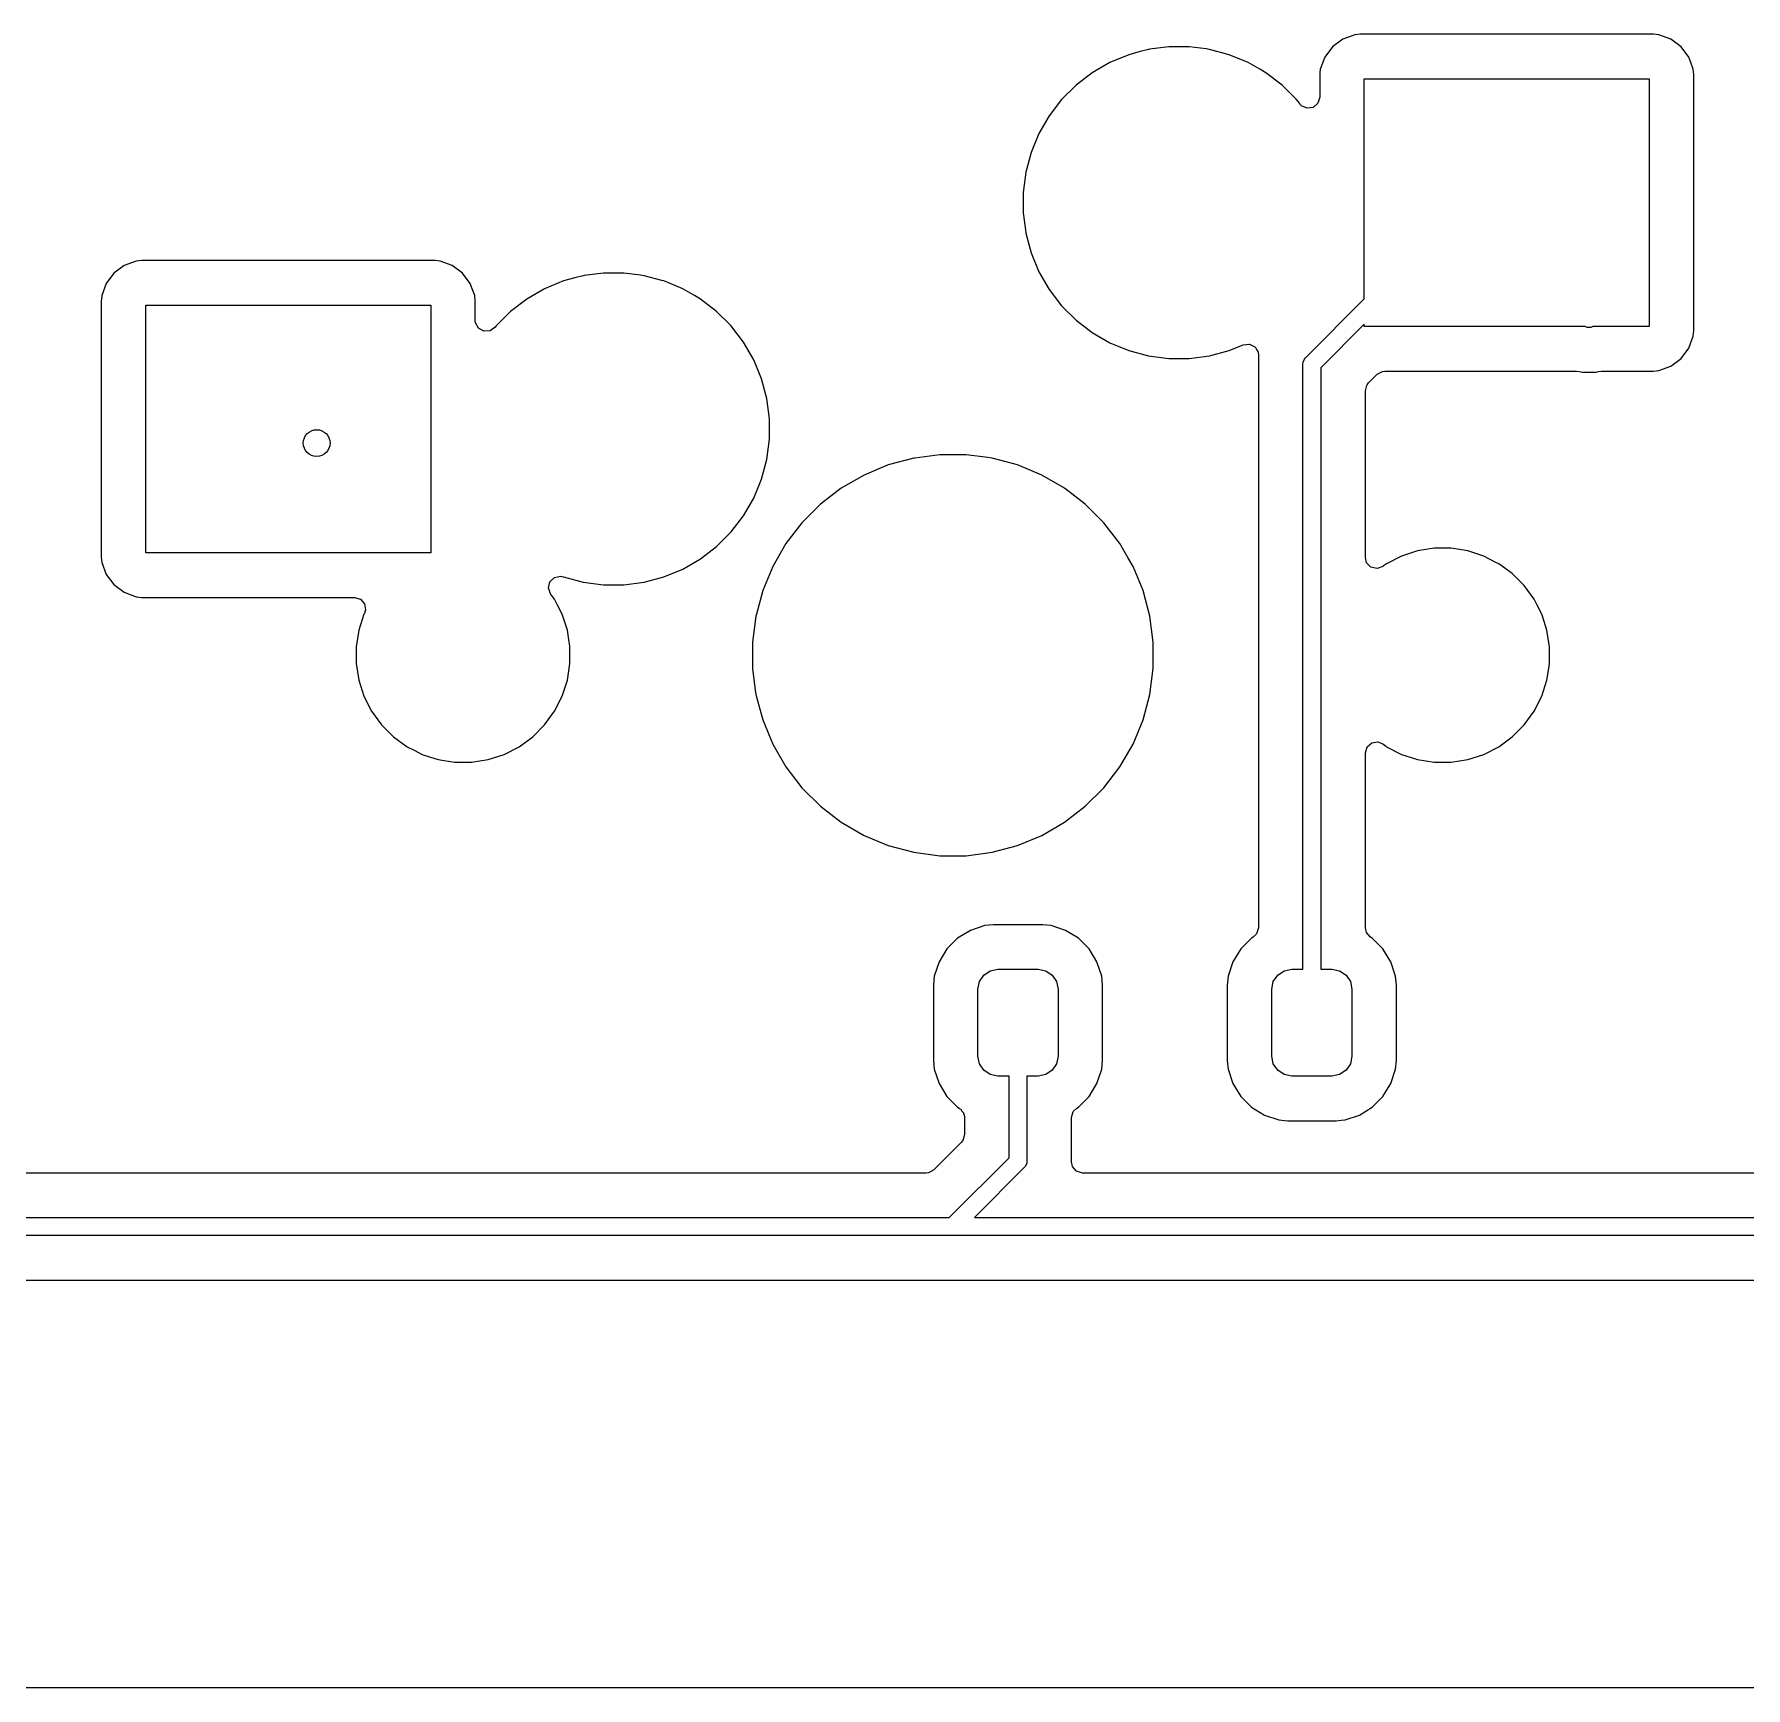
# Model space of a CAD drawing. Extents: x 101 to 185, y -154 to -35.
# Drawn here: x 123.03 to 142.25, y -154.46 to -135.9 of the extents above; entities that cross this region are included whole.
import ezdxf

# ---------------------------------------------------------------- set-up
doc = ezdxf.new("R2010")
doc.units = 0
doc.layers.add('BLACK', color=7, linetype='CONTINUOUS')

msp = doc.modelspace()

# ---------------------------------------------------------------- linework, layer by layer
at = {"layer": 'BLACK', "linetype": 'CONTINUOUS'}
for p, q in [((135.775258, -136.0445), (135.558715, -136.073009)), ((135.775266, -136.0445), (135.775258, -136.0445)), ((136.004734, -136.0445), (135.775266, -136.0445)), ((136.004741, -136.0445), (136.004734, -136.0445)), ((136.194215, -136.069446), (136.004741, -136.0445)), ((136.232238, -136.074452), (136.194215, -136.069446)), ((137.612452, -136.047455), (137.526206, -136.162664)), ((137.612455, -136.047452), (137.612452, -136.047455)), ((137.727664, -135.961206), (137.612455, -136.047452)), ((137.727671, -135.961202), (137.727664, -135.961206)), ((137.862516, -135.910908), (137.727671, -135.961202)), ((137.922123, -135.904501), (137.862516, -135.910908)), ((137.922129, -135.9045), (137.922123, -135.904501)), ((141.217864, -135.9045), (137.922129, -135.9045)), ((141.217873, -135.9045), (141.217864, -135.9045)), ((141.217881, -135.9045), (141.217873, -135.9045)), ((141.217883, -135.904501), (141.217881, -135.9045)), ((141.277483, -135.910908), (141.217883, -135.904501)), ((141.412328, -135.961202), (141.277482, -135.910908)), ((141.277482, -135.910908), (141.277483, -135.910908)), ((141.412335, -135.961206), (141.412328, -135.961202)), ((141.527544, -136.047452), (141.412335, -135.961206)), ((141.527547, -136.047455), (141.527544, -136.047452)), ((141.613793, -136.162664), (141.527547, -136.047455)), ((135.114109, -136.221657), (134.915382, -136.336392)), ((135.114123, -136.22165), (135.114109, -136.221657)), ((135.326112, -136.133842), (135.114123, -136.22165)), ((135.454076, -136.099554), (135.326112, -136.133842)), ((135.547762, -136.074452), (135.454076, -136.099554)), ((135.558715, -136.073009), (135.547762, -136.074452)), ((136.453887, -136.133842), (136.232238, -136.074452)), ((136.665876, -136.22165), (136.453887, -136.133842)), ((136.665888, -136.221656), (136.665876, -136.22165)), ((136.797283, -136.297517), (136.665888, -136.221656)), ((137.526202, -136.162671), (137.475908, -136.297517)), ((137.526206, -136.162664), (137.526202, -136.162671)), ((141.613797, -136.162671), (141.613793, -136.162664)), ((141.635794, -136.22165), (141.613797, -136.162671)), ((141.664091, -136.297517), (141.635794, -136.22165)), ((134.915382, -136.336392), (134.733338, -136.476081)), ((136.864617, -136.336392), (136.797283, -136.297517)), ((137.046661, -136.476081), (136.864617, -136.336392)), ((137.469501, -136.357123), (137.4695, -136.357135)), ((137.4695, -136.357135), (137.4695, -136.612642)), ((137.471729, -136.336392), (137.469501, -136.357123)), ((137.475908, -136.297517), (137.471729, -136.336392)), ((137.97, -138.875578), (137.97, -136.405)), ((137.97, -136.405), (141.17, -136.405)), ((141.17, -136.405), (141.17, -139.185)), ((141.670497, -136.357116), (141.664091, -136.297517)), ((141.670498, -136.357123), (141.670497, -136.357116)), ((141.670499, -136.357129), (141.670498, -136.357123)), ((141.6705, -137.676207), (141.670499, -136.357129)), ((134.571081, -136.638338), (134.431392, -136.820382)), ((134.733338, -136.476081), (134.571081, -136.638338)), ((137.04667, -136.476089), (137.046661, -136.476081)), ((137.208912, -136.638331), (137.04667, -136.476089)), ((137.208915, -136.638335), (137.208912, -136.638331)), ((137.208919, -136.638339), (137.208915, -136.638335)), ((137.240642, -136.679681), (137.208919, -136.638339)), ((137.4695, -136.612642), (137.449815, -136.679681)), ((134.431392, -136.820382), (134.316657, -137.019109)), ((137.247125, -136.68813), (137.240642, -136.679681)), ((137.264297, -136.706355), (137.247125, -136.68813)), ((137.327853, -136.73538), (137.264297, -136.706355)), ((137.397011, -136.725436), (137.327853, -136.73538)), ((137.449815, -136.679681), (137.397011, -136.725436)), ((134.31665, -137.019123), (134.228842, -137.231112)), ((134.316657, -137.019109), (134.31665, -137.019123)), ((134.228842, -137.231112), (134.169453, -137.452759)), ((134.169451, -137.45277), (134.1395, -137.680258)), ((134.169453, -137.452759), (134.169451, -137.45277)), ((134.1395, -137.680258), (134.1395, -137.909741)), ((141.6705, -137.680258), (141.6705, -137.676207)), ((141.6705, -137.909734), (141.6705, -137.680258)), ((134.1395, -137.909741), (134.164446, -138.099215)), ((141.6705, -138.897135), (141.6705, -137.909734)), ((134.164446, -138.099215), (134.169452, -138.137238)), ((134.169452, -138.137238), (134.169453, -138.13724)), ((134.169453, -138.13724), (134.228842, -138.358887)), ((134.228842, -138.358887), (134.31665, -138.570876)), ((124.044664, -138.501206), (123.929455, -138.587452)), ((124.044671, -138.501202), (124.044664, -138.501206)), ((124.179516, -138.450908), (124.044671, -138.501202)), ((124.239123, -138.444501), (124.179516, -138.450908)), ((124.239129, -138.4445), (124.239123, -138.444501)), ((127.534864, -138.4445), (124.239129, -138.4445)), ((127.534873, -138.4445), (127.534864, -138.4445)), ((127.534881, -138.4445), (127.534873, -138.4445)), ((127.534883, -138.444501), (127.534881, -138.4445)), ((127.594483, -138.450908), (127.534883, -138.444501)), ((127.729328, -138.501202), (127.594482, -138.450908)), ((127.594482, -138.450908), (127.594483, -138.450908)), ((127.729335, -138.501206), (127.729328, -138.501202)), ((127.844544, -138.587452), (127.729335, -138.501206)), ((123.843202, -138.702671), (123.792908, -138.837517)), ((123.843206, -138.702664), (123.843202, -138.702671)), ((123.929452, -138.587455), (123.843206, -138.702664)), ((123.929455, -138.587452), (123.929452, -138.587455)), ((127.844547, -138.587455), (127.844544, -138.587452)), ((127.930793, -138.702664), (127.844547, -138.587455)), ((127.930797, -138.702671), (127.930793, -138.702664)), ((127.952794, -138.76165), (127.930797, -138.702671)), ((128.976112, -138.673842), (128.764123, -138.76165)), ((129.104076, -138.639554), (128.976112, -138.673842)), ((129.197762, -138.614452), (129.104076, -138.639554)), ((129.208715, -138.613009), (129.197762, -138.614452)), ((129.425258, -138.5845), (129.208715, -138.613009)), ((129.425266, -138.5845), (129.425258, -138.5845)), ((129.654734, -138.5845), (129.425266, -138.5845)), ((129.654741, -138.5845), (129.654734, -138.5845)), ((129.844215, -138.609446), (129.654741, -138.5845)), ((129.882238, -138.614452), (129.844215, -138.609446)), ((130.083069, -138.668264), (129.882238, -138.614452)), ((130.103887, -138.673842), (130.083069, -138.668264)), ((130.315876, -138.76165), (130.103887, -138.673842)), ((134.31665, -138.570876), (134.316657, -138.57089)), ((134.316657, -138.57089), (134.431392, -138.769617)), ((123.786501, -138.897123), (123.7865, -138.897135)), ((123.7865, -138.897135), (123.7865, -141.77287)), ((123.788729, -138.876392), (123.786501, -138.897123)), ((123.792908, -138.837517), (123.788729, -138.876392)), ((124.287, -141.725), (124.287, -138.945)), ((124.287, -138.945), (127.487, -138.945)), ((127.487, -138.945), (127.487, -141.725)), ((127.981091, -138.837517), (127.952794, -138.76165)), ((127.987497, -138.897116), (127.981091, -138.837517)), ((127.987498, -138.897123), (127.987497, -138.897116)), ((127.987499, -138.897129), (127.987498, -138.897123)), ((127.987499, -139.117457), (127.987499, -138.897129)), ((128.565382, -138.876392), (128.383338, -139.016081)), ((128.764109, -138.761657), (128.565382, -138.876392)), ((128.764123, -138.76165), (128.764109, -138.761657)), ((130.315888, -138.761656), (130.315876, -138.76165)), ((130.447283, -138.837517), (130.315888, -138.761656)), ((130.514617, -138.876392), (130.447283, -138.837517)), ((130.696661, -139.016081), (130.514617, -138.876392)), ((134.431392, -138.769617), (134.571081, -138.951661)), ((134.571081, -138.951661), (134.571089, -138.95167)), ((134.571089, -138.95167), (134.73333, -139.113911)), ((137.310539, -139.535039), (137.97, -138.875578)), ((141.6705, -139.232873), (141.6705, -138.897135)), ((127.990027, -139.14237), (127.987499, -139.117457)), ((128.022779, -139.204087), (127.990027, -139.14237)), ((128.383338, -139.016081), (128.221089, -139.17833)), ((130.69667, -139.016089), (130.696661, -139.016081)), ((130.858911, -139.17833), (130.69667, -139.016089)), ((134.73333, -139.113911), (134.733338, -139.113918)), ((134.733338, -139.113918), (134.915382, -139.253607)), ((128.083699, -139.238301), (128.022779, -139.204087)), ((128.153445, -139.234147), (128.083699, -139.238301)), ((128.209872, -139.192946), (128.153445, -139.234147)), ((128.221081, -139.178339), (128.209872, -139.192946)), ((128.221082, -139.178338), (128.221081, -139.178339)), ((128.221087, -139.178331), (128.221082, -139.178338)), ((128.221089, -139.17833), (128.221087, -139.178331)), ((130.858918, -139.178338), (130.858911, -139.17833)), ((130.858919, -139.178339), (130.858918, -139.178338)), ((130.878676, -139.204087), (130.858919, -139.178339)), ((130.998607, -139.360382), (130.878676, -139.204087)), ((134.915382, -139.253607), (134.915385, -139.253608)), ((134.915385, -139.253608), (134.915388, -139.253611)), ((134.915388, -139.253611), (135.114112, -139.368344)), ((137.97, -139.158422), (137.48125, -139.647172)), ((137.97, -139.185), (137.97, -139.158422)), ((140.450511, -139.185), (137.97, -139.185)), ((140.474241, -139.194829), (140.450511, -139.185)), ((140.513259, -139.194829), (140.474241, -139.194829)), ((140.53699, -139.185), (140.513259, -139.194829)), ((141.17, -139.185), (140.53699, -139.185)), ((141.613796, -139.427331), (141.664091, -139.292483)), ((141.664091, -139.292483), (141.6705, -139.232873)), ((130.998608, -139.360385), (130.998607, -139.360382)), ((130.998611, -139.360388), (130.998608, -139.360385)), ((131.113344, -139.559112), (130.998611, -139.360388)), ((135.114112, -139.368344), (135.114117, -139.368346)), ((135.114117, -139.368346), (135.114123, -139.368349)), ((135.114123, -139.368349), (135.20548, -139.40619)), ((135.20548, -139.40619), (135.326113, -139.456158)), ((135.326113, -139.456158), (135.547762, -139.515548)), ((135.547762, -139.515548), (135.775266, -139.5455)), ((136.004734, -139.5455), (136.232238, -139.515548)), ((136.232238, -139.515548), (136.453887, -139.456158)), ((136.453887, -139.456158), (136.610999, -139.391079)), ((136.610999, -139.391079), (136.644155, -139.387514)), ((136.644155, -139.387514), (136.677199, -139.383067)), ((136.677199, -139.383067), (136.678755, -139.383794)), ((136.678755, -139.383794), (136.680466, -139.383611)), ((136.680466, -139.383611), (136.710296, -139.398543)), ((136.710296, -139.398543), (136.740492, -139.412662)), ((136.740492, -139.412662), (136.741408, -139.414116)), ((136.741408, -139.414116), (136.742946, -139.414886)), ((136.742946, -139.414886), (136.759963, -139.443568)), ((136.759963, -139.443568), (136.777736, -139.471777)), ((136.777736, -139.471777), (136.777881, -139.473767)), ((136.777881, -139.473767), (136.778598, -139.474975)), ((136.778598, -139.474975), (136.782445, -139.506755)), ((136.782318, -139.520835), (136.780749, -139.526693)), ((136.780749, -139.526693), (136.780749, -139.684807)), ((136.782445, -139.506755), (136.782318, -139.520835)), ((141.527546, -139.542546), (141.613796, -139.427331)), ((131.201158, -139.771113), (131.113344, -139.559112)), ((135.775266, -139.5455), (135.775273, -139.5455)), ((135.775273, -139.5455), (136.004727, -139.5455)), ((136.004727, -139.5455), (136.004734, -139.5455)), ((136.780749, -139.684807), (136.78075, -139.68481)), ((136.78075, -139.68481), (136.78075, -139.695366)), ((136.78075, -139.695366), (136.78075, -145.934995)), ((137.28125, -139.60575), (137.283171, -139.586241)), ((137.28125, -146.4), (137.28125, -139.60575)), ((137.283171, -139.586241), (137.298103, -139.550193)), ((137.298103, -139.550193), (137.310539, -139.535039)), ((137.48125, -139.647172), (137.48125, -146.4)), ((138.018069, -139.818166), (138.114417, -139.721818)), ((138.114417, -139.721818), (138.17574, -139.688333)), ((138.17574, -139.688333), (138.202098, -139.685499)), ((138.202098, -139.685499), (140.354509, -139.685499)), ((140.354509, -139.685499), (140.386602, -139.689724)), ((140.386602, -139.689724), (140.386606, -139.689725)), ((140.386606, -139.689725), (140.414693, -139.697251)), ((140.414693, -139.697251), (140.414694, -139.697251)), ((140.414694, -139.697251), (140.572807, -139.697251)), ((140.572807, -139.697251), (140.572808, -139.697251)), ((140.572808, -139.697251), (140.600895, -139.689724)), ((140.600895, -139.689724), (140.632989, -139.685499)), ((140.632989, -139.685499), (141.217871, -139.685499)), ((141.217871, -139.685499), (141.217872, -139.685499)), ((141.217872, -139.685499), (141.277483, -139.679091)), ((141.277483, -139.679091), (141.412331, -139.628796)), ((141.412331, -139.628796), (141.527546, -139.542546)), ((131.260548, -139.992762), (131.201158, -139.771113)), ((137.98175, -139.905847), (137.990394, -139.876406)), ((137.98175, -141.778557), (137.98175, -139.905847)), ((137.990394, -139.876406), (137.996918, -139.84642)), ((137.996918, -139.84642), (138.000672, -139.841404)), ((138.000672, -139.841404), (138.001435, -139.838808)), ((138.001435, -139.838808), (138.018069, -139.818166)), ((131.2905, -140.220266), (131.260548, -139.992762)), ((131.2905, -140.449734), (131.2905, -140.220266)), ((131.260548, -140.677238), (131.2905, -140.449734)), ((131.201158, -140.898887), (131.260548, -140.677238)), ((132.910007, -140.663007), (132.625048, -140.739361)), ((132.924085, -140.661153), (132.910007, -140.663007)), ((133.202486, -140.6245), (132.924085, -140.661153)), ((133.202494, -140.6245), (133.202486, -140.6245)), ((133.497506, -140.6245), (133.202494, -140.6245)), ((133.497513, -140.6245), (133.497506, -140.6245)), ((133.741113, -140.656571), (133.497513, -140.6245)), ((133.789993, -140.663007), (133.741113, -140.656571)), ((134.074952, -140.739361), (133.789993, -140.663007)), ((132.352489, -140.852258), (132.097006, -140.999761)), ((132.352499, -140.852254), (132.352489, -140.852258)), ((132.625038, -140.739364), (132.352499, -140.852254)), ((132.625048, -140.739361), (132.625038, -140.739364)), ((134.074954, -140.739362), (134.074952, -140.739361)), ((134.074961, -140.739364), (134.074954, -140.739362)), ((134.3475, -140.852254), (134.074961, -140.739364)), ((134.34751, -140.852258), (134.3475, -140.852254)), ((134.602993, -140.999761), (134.34751, -140.852258)), ((131.113344, -141.110888), (131.201158, -140.898887)), ((132.097006, -140.999761), (131.862959, -141.179352)), ((134.83704, -141.179352), (134.602993, -140.999761)), ((130.998611, -141.309612), (131.113344, -141.110888)), ((131.862952, -141.179358), (131.654358, -141.387952)), ((131.862959, -141.179352), (131.862952, -141.179358)), ((134.837047, -141.179358), (134.83704, -141.179352)), ((135.045641, -141.387952), (134.837047, -141.179358)), ((130.858919, -141.491661), (130.998611, -141.309612)), ((131.654352, -141.387959), (131.474761, -141.622006)), ((131.654358, -141.387952), (131.654352, -141.387959)), ((135.045647, -141.387959), (135.045641, -141.387952)), ((135.225238, -141.622006), (135.045647, -141.387959)), ((130.69667, -141.653911), (130.858911, -141.49167)), ((130.858911, -141.49167), (130.858914, -141.491665)), ((130.858914, -141.491665), (130.858919, -141.491661)), ((131.474761, -141.622006), (131.327258, -141.877489)), ((135.315622, -141.778557), (135.225238, -141.622006)), ((123.7865, -141.77287), (123.786501, -141.772876)), ((123.786501, -141.772876), (123.792908, -141.832483)), ((123.792908, -141.832483), (123.843202, -141.967328)), ((127.487, -141.725), (124.287, -141.725)), ((130.315888, -141.908344), (130.514612, -141.793611)), ((130.514612, -141.793611), (130.696661, -141.653919)), ((130.696661, -141.653919), (130.696665, -141.653914)), ((130.696665, -141.653914), (130.69667, -141.653911)), ((135.372743, -141.877493), (135.315622, -141.778557)), ((137.996081, -141.836424), (137.98175, -141.778557)), ((138.389163, -141.762454), (138.2208, -141.84824)), ((138.568881, -141.704059), (138.389163, -141.762454)), ((138.755514, -141.6745), (138.568881, -141.704059)), ((138.755519, -141.6745), (138.755514, -141.6745)), ((138.944481, -141.6745), (138.755519, -141.6745)), ((138.944486, -141.6745), (138.944481, -141.6745)), ((139.131118, -141.704059), (138.944486, -141.6745)), ((139.310836, -141.762454), (139.131118, -141.704059)), ((139.448274, -141.832483), (139.310836, -141.762454)), ((139.479199, -141.84824), (139.448274, -141.832483)), ((123.843202, -141.967328), (123.843206, -141.967335)), ((123.843206, -141.967335), (123.929452, -142.082544)), ((128.825243, -142.051571), (128.875349, -142.002876)), ((128.875349, -142.002876), (128.943827, -141.989)), ((128.943827, -141.989), (128.973083, -141.995128)), ((128.973083, -141.995128), (128.976089, -141.996148)), ((128.976089, -141.996148), (128.976113, -141.996158)), ((128.976113, -141.996158), (129.197762, -142.055548)), ((129.882238, -142.055548), (130.103887, -141.996158)), ((130.103887, -141.996158), (130.315888, -141.908344)), ((131.327254, -141.877499), (131.214364, -142.150038)), ((131.327258, -141.877489), (131.327254, -141.877499)), ((135.485639, -142.150048), (135.372743, -141.877493)), ((138.044776, -141.88653), (137.996081, -141.836424)), ((138.11283, -141.902355), (138.044776, -141.88653)), ((138.178636, -141.878875), (138.11283, -141.902355)), ((138.180544, -141.877489), (138.178636, -141.878875)), ((138.187231, -141.872629), (138.180544, -141.877489)), ((138.2208, -141.84824), (138.187231, -141.872629)), ((139.632073, -141.95931), (139.479199, -141.84824)), ((139.76569, -142.092927), (139.632073, -141.95931)), ((123.929452, -142.082544), (123.929455, -142.082547)), ((123.929455, -142.082547), (124.044664, -142.168793)), ((124.044664, -142.168793), (124.044671, -142.168797)), ((124.044671, -142.168797), (124.179517, -142.219091)), ((124.179517, -142.219091), (124.179516, -142.219091)), ((124.179516, -142.219091), (124.186444, -142.219835)), ((124.186444, -142.219835), (124.239127, -142.2255)), ((128.809418, -142.119625), (128.825243, -142.051571)), ((128.832897, -142.185429), (128.809418, -142.119625)), ((128.87676, -142.245801), (128.832897, -142.185429)), ((129.197762, -142.055548), (129.425266, -142.0855)), ((129.425266, -142.0855), (129.425273, -142.0855)), ((129.425273, -142.0855), (129.654727, -142.0855)), ((129.654727, -142.0855), (129.654734, -142.0855)), ((129.654734, -142.0855), (129.882238, -142.055548)), ((131.214361, -142.150048), (131.143593, -142.414162)), ((131.214364, -142.150038), (131.214361, -142.150048)), ((135.561993, -142.435007), (135.485639, -142.150048)), ((139.87676, -142.245801), (139.76569, -142.092927)), ((124.239127, -142.2255), (126.631234, -142.225499)), ((126.631234, -142.225499), (126.698273, -142.245184)), ((126.698273, -142.245184), (126.744028, -142.297987)), ((126.741721, -142.40579), (126.737455, -142.414162)), ((126.753972, -142.367146), (126.741721, -142.40579)), ((126.744028, -142.297987), (126.753972, -142.367146)), ((128.907517, -142.306165), (128.87676, -142.245801)), ((128.962545, -142.414163), (128.907517, -142.306165)), ((139.907517, -142.306165), (139.87676, -142.245801)), ((139.962545, -142.414163), (139.907517, -142.306165)), ((126.679059, -142.593881), (126.6495, -142.780513)), ((126.737455, -142.414162), (126.679059, -142.593881)), ((128.962545, -142.414165), (128.962545, -142.414163)), ((128.962547, -142.414168), (128.962545, -142.414165)), ((128.970024, -142.43718), (128.962547, -142.414168)), ((129.02094, -142.593881), (128.970024, -142.43718)), ((129.042101, -142.727486), (129.02094, -142.593881)), ((131.138006, -142.435015), (131.0995, -142.727486)), ((131.138008, -142.435004), (131.138006, -142.435015)), ((131.143593, -142.414162), (131.138008, -142.435004)), ((135.6005, -142.727494), (135.561993, -142.435007)), ((139.962545, -142.414165), (139.962545, -142.414163)), ((139.962547, -142.414168), (139.962545, -142.414165)), ((139.970024, -142.43718), (139.962547, -142.414168)), ((140.02094, -142.593881), (139.970024, -142.43718)), ((140.0505, -142.780513), (140.02094, -142.593881)), ((126.6495, -142.780513), (126.6495, -142.969486)), ((129.044532, -142.742833), (129.042101, -142.727486)), ((129.0505, -142.780513), (129.044532, -142.742833)), ((129.0505, -142.969486), (129.0505, -142.780513)), ((131.0995, -142.727486), (131.0995, -143.022513)), ((135.6005, -143.022506), (135.6005, -142.727494)), ((140.0505, -142.969486), (140.0505, -142.780513)), ((126.6495, -142.969486), (126.679059, -143.156118)), ((129.042103, -143.022499), (129.0505, -142.969486)), ((140.042103, -143.022499), (140.0505, -142.969486)), ((126.679059, -143.156118), (126.737454, -143.335836)), ((128.962547, -143.335832), (129.02094, -143.156118)), ((129.02094, -143.156118), (129.042103, -143.022499)), ((131.0995, -143.022513), (131.131571, -143.266113)), ((135.561993, -143.314993), (135.6005, -143.022506)), ((139.962547, -143.335832), (140.02094, -143.156118)), ((140.02094, -143.156118), (140.042103, -143.022499)), ((126.737454, -143.335836), (126.82324, -143.504199)), ((128.87676, -143.504199), (128.962547, -143.335832)), ((131.131571, -143.266113), (131.138007, -143.314993)), ((131.138007, -143.314993), (131.214361, -143.599951)), ((135.485639, -143.599952), (135.561993, -143.314993)), ((139.87676, -143.504199), (139.962547, -143.335832)), ((126.82324, -143.504199), (126.93431, -143.657073)), ((128.76569, -143.657073), (128.87676, -143.504199)), ((139.76569, -143.657073), (139.87676, -143.504199)), ((126.93431, -143.657073), (127.067927, -143.79069)), ((128.632073, -143.79069), (128.76569, -143.657073)), ((131.214361, -143.599951), (131.214364, -143.599961)), ((131.214364, -143.599961), (131.327254, -143.8725)), ((135.372743, -143.872507), (135.485639, -143.599952)), ((139.632073, -143.79069), (139.76569, -143.657073)), ((127.067927, -143.79069), (127.220801, -143.90176)), ((127.220801, -143.90176), (127.300347, -143.94229)), ((127.300347, -143.94229), (127.389163, -143.987545)), ((128.310832, -143.987547), (128.479199, -143.90176)), ((128.479199, -143.90176), (128.632073, -143.79069)), ((131.327254, -143.8725), (131.327258, -143.87251)), ((131.327258, -143.87251), (131.474761, -144.127993)), ((135.225238, -144.127994), (135.372743, -143.872507)), ((137.98175, -143.971442), (138.001435, -143.904403)), ((138.001435, -143.904403), (138.054239, -143.858648)), ((138.054239, -143.858648), (138.123397, -143.848704)), ((138.123397, -143.848704), (138.178634, -143.871123)), ((138.178634, -143.871123), (138.20681, -143.891595)), ((138.20681, -143.891595), (138.220799, -143.901759)), ((138.220799, -143.901759), (138.389163, -143.987545)), ((139.310832, -143.987547), (139.479199, -143.90176)), ((139.479199, -143.90176), (139.632073, -143.79069)), ((127.389163, -143.987545), (127.389165, -143.987545)), ((127.389165, -143.987545), (127.389168, -143.987547)), ((127.389168, -143.987547), (127.485497, -144.018846)), ((127.485497, -144.018846), (127.568881, -144.04594)), ((127.568881, -144.04594), (127.755514, -144.0755)), ((127.755514, -144.0755), (127.755519, -144.0755)), ((127.755519, -144.0755), (127.944486, -144.0755)), ((127.944486, -144.0755), (128.131118, -144.04594)), ((128.131118, -144.04594), (128.310832, -143.987547)), ((131.474761, -144.127993), (131.654352, -144.36204)), ((135.045646, -144.362042), (135.225238, -144.127994)), ((137.98175, -145.934995), (137.98175, -143.971442)), ((138.389163, -143.987545), (138.389165, -143.987545)), ((138.389165, -143.987545), (138.389168, -143.987547)), ((138.389168, -143.987547), (138.485497, -144.018846)), ((138.485497, -144.018846), (138.568881, -144.04594)), ((138.568881, -144.04594), (138.755514, -144.0755)), ((138.755514, -144.0755), (138.755519, -144.0755)), ((138.755519, -144.0755), (138.944486, -144.0755)), ((138.944486, -144.0755), (139.131118, -144.04594)), ((139.131118, -144.04594), (139.310832, -143.987547)), ((131.654352, -144.36204), (131.654358, -144.362047)), ((131.654358, -144.362047), (131.862952, -144.570641)), ((134.837042, -144.570646), (135.045646, -144.362042)), ((131.862952, -144.570641), (131.862959, -144.570647)), ((131.862959, -144.570647), (132.097006, -144.750238)), ((134.602994, -144.750238), (134.837042, -144.570646)), ((132.097006, -144.750238), (132.352489, -144.897741)), ((132.352489, -144.897741), (132.35249, -144.897741)), ((132.35249, -144.897741), (132.352493, -144.897743)), ((132.352493, -144.897743), (132.625048, -145.010639)), ((134.074952, -145.010639), (134.347507, -144.897743)), ((134.347507, -144.897743), (134.602994, -144.750238)), ((132.625048, -145.010639), (132.910007, -145.086993)), ((132.910007, -145.086993), (133.202494, -145.1255)), ((133.497506, -145.1255), (133.789993, -145.086993)), ((133.789993, -145.086993), (134.074952, -145.010639)), ((133.202494, -145.1255), (133.202501, -145.1255)), ((133.202501, -145.1255), (133.497499, -145.1255)), ((133.497499, -145.1255), (133.497506, -145.1255)), ((133.403205, -146.052032), (133.283282, -146.171955)), ((133.403209, -146.052029), (133.403205, -146.052032)), ((133.547544, -145.963001), (133.403209, -146.052029)), ((133.547555, -145.962996), (133.547544, -145.963001)), ((133.708539, -145.909651), (133.547555, -145.962996)), ((133.708542, -145.90965), (133.708539, -145.909651)), ((133.807894, -145.899501), (133.708542, -145.90965)), ((133.807912, -145.8995), (133.807894, -145.899501)), ((134.354596, -145.8995), (133.807912, -145.8995)), ((134.453959, -145.909651), (134.354596, -145.8995)), ((134.530442, -145.934995), (134.453959, -145.909651)), ((134.614947, -145.962997), (134.530442, -145.934995)), ((134.614949, -145.962998), (134.614947, -145.962997)), ((134.614955, -145.963001), (134.614949, -145.962998)), ((134.75929, -146.052029), (134.614955, -145.963001)), ((134.759294, -146.052032), (134.75929, -146.052029)), ((134.879217, -146.171955), (134.759294, -146.052032)), ((136.703204, -146.052033), (136.583279, -146.171959)), ((136.72185, -146.040532), (136.703204, -146.052033)), ((136.761065, -146.002034), (136.72185, -146.040532)), ((136.78075, -145.934995), (136.761065, -146.002034)), ((137.993927, -145.988582), (137.98175, -145.934995)), ((138.040649, -146.040531), (137.993927, -145.988582)), ((138.059294, -146.052032), (138.040649, -146.040531)), ((138.179218, -146.171956), (138.059294, -146.052032)), ((133.283279, -146.171959), (133.194251, -146.316294)), ((133.283282, -146.171955), (133.283279, -146.171959)), ((134.87922, -146.171959), (134.879217, -146.171955)), ((134.968248, -146.316294), (134.87922, -146.171959)), ((136.583279, -146.171959), (136.494251, -146.316294)), ((138.179219, -146.171958), (138.179218, -146.171956)), ((138.17922, -146.171959), (138.179219, -146.171958)), ((138.268248, -146.316294), (138.17922, -146.171959)), ((133.194246, -146.316305), (133.140901, -146.47729)), ((133.194251, -146.316294), (133.194246, -146.316305)), ((133.697151, -146.465901), (133.770146, -146.417127)), ((133.770146, -146.417127), (133.85625, -146.4)), ((133.85625, -146.4), (134.30625, -146.4)), ((134.30625, -146.4), (134.392354, -146.417127)), ((134.392354, -146.417127), (134.465349, -146.465901)), ((134.968249, -146.316297), (134.968248, -146.316294)), ((134.968253, -146.316303), (134.968249, -146.316297)), ((135.021599, -146.477292), (134.968253, -146.316303)), ((136.494246, -146.316305), (136.440901, -146.47729)), ((136.494251, -146.316294), (136.494246, -146.316305)), ((136.997151, -146.465901), (137.070146, -146.417127)), ((137.070146, -146.417127), (137.15625, -146.4)), ((137.15625, -146.4), (137.28125, -146.4)), ((137.48125, -146.4), (137.60625, -146.4)), ((137.60625, -146.4), (137.692354, -146.417127)), ((137.692354, -146.417127), (137.765349, -146.465901)), ((138.268249, -146.316297), (138.268248, -146.316294)), ((138.268253, -146.316303), (138.268249, -146.316297)), ((138.321599, -146.477292), (138.268253, -146.316303)), ((133.140901, -146.47729), (133.13075, -146.576647)), ((133.13075, -146.576647), (133.13075, -147.423337)), ((133.63125, -146.625), (133.648377, -146.538896)), ((133.63125, -147.375), (133.63125, -146.625)), ((133.648377, -146.538896), (133.697151, -146.465901)), ((134.465349, -146.465901), (134.514123, -146.538896)), ((134.514123, -146.538896), (134.53125, -146.625)), ((134.53125, -146.625), (134.53125, -147.375)), ((135.031749, -146.576656), (135.021599, -146.477292)), ((135.03175, -147.423345), (135.031749, -146.576656)), ((136.440901, -146.47729), (136.43075, -146.576647)), ((136.43075, -146.576647), (136.43075, -147.423337)), ((136.93125, -146.625), (136.948377, -146.538896)), ((136.93125, -147.375), (136.93125, -146.625)), ((136.948377, -146.538896), (136.997151, -146.465901)), ((137.765349, -146.465901), (137.814123, -146.538896)), ((137.814123, -146.538896), (137.83125, -146.625)), ((137.83125, -146.625), (137.83125, -147.375)), ((138.331749, -146.576656), (138.321599, -146.477292)), ((138.33175, -147.423345), (138.331749, -146.576656)), ((133.648377, -147.461104), (133.63125, -147.375)), ((134.53125, -147.375), (134.514123, -147.461104)), ((136.948377, -147.461104), (136.93125, -147.375)), ((137.83125, -147.375), (137.814123, -147.461104)), ((133.13075, -147.423337), (133.130751, -147.423355)), ((133.130751, -147.423355), (133.1409, -147.522707)), ((133.1409, -147.522707), (133.140901, -147.52271)), ((133.140901, -147.52271), (133.194246, -147.683694)), ((133.697151, -147.534099), (133.648377, -147.461104)), ((133.770146, -147.582873), (133.697151, -147.534099)), ((133.85625, -147.6), (133.770146, -147.582873)), ((133.98125, -147.6), (133.85625, -147.6)), ((133.98125, -148.514828), (133.98125, -147.6)), ((134.30625, -147.6), (134.18125, -147.6)), ((134.18125, -147.6), (134.18125, -148.55625)), ((134.392354, -147.582873), (134.30625, -147.6)), ((134.465349, -147.534099), (134.392354, -147.582873)), ((134.514123, -147.461104), (134.465349, -147.534099)), ((134.968253, -147.683697), (135.021599, -147.522708)), ((135.021599, -147.522708), (135.03175, -147.423345)), ((136.43075, -147.423337), (136.430751, -147.423355)), ((136.430751, -147.423355), (136.4409, -147.522707)), ((136.4409, -147.522707), (136.440901, -147.52271)), ((136.440901, -147.52271), (136.494246, -147.683694)), ((136.997151, -147.534099), (136.948377, -147.461104)), ((137.070146, -147.582873), (136.997151, -147.534099)), ((137.15625, -147.6), (137.070146, -147.582873)), ((137.60625, -147.6), (137.15625, -147.6)), ((137.692354, -147.582873), (137.60625, -147.6)), ((137.765349, -147.534099), (137.692354, -147.582873)), ((137.814123, -147.461104), (137.765349, -147.534099)), ((138.268253, -147.683697), (138.321599, -147.522708)), ((138.321599, -147.522708), (138.33175, -147.423345)), ((133.194246, -147.683694), (133.194251, -147.683705)), ((133.194251, -147.683705), (133.283279, -147.82804)), ((134.879218, -147.828044), (134.968253, -147.683697)), ((136.494246, -147.683694), (136.494251, -147.683705)), ((136.494251, -147.683705), (136.583279, -147.82804)), ((138.179218, -147.828044), (138.268253, -147.683697)), ((133.283279, -147.82804), (133.283282, -147.828044)), ((133.283282, -147.828044), (133.403206, -147.947968)), ((133.403206, -147.947968), (133.421846, -147.959465)), ((133.421846, -147.959465), (133.428669, -147.967051)), ((133.428669, -147.967051), (133.437953, -147.971291)), ((133.437953, -147.971291), (133.45164, -147.992589)), ((134.701435, -147.997965), (134.740653, -147.959465)), ((134.740653, -147.959465), (134.759294, -147.947968)), ((134.759294, -147.947968), (134.879218, -147.828044)), ((136.583279, -147.82804), (136.583282, -147.828044)), ((136.583282, -147.828044), (136.703205, -147.947967)), ((136.703205, -147.947967), (136.703209, -147.94797)), ((136.703209, -147.94797), (136.847544, -148.036998)), ((137.914947, -148.037003), (138.059294, -147.947968)), ((138.059294, -147.947968), (138.179218, -147.828044)), ((133.45164, -147.992589), (133.468571, -148.011412)), ((133.468571, -148.011412), (133.471215, -148.023048)), ((133.471215, -148.023048), (133.475727, -148.030069)), ((133.475727, -148.030069), (133.48075, -148.065004)), ((133.48075, -148.065004), (133.48075, -148.256152)), ((134.68175, -148.065004), (134.701435, -147.997965)), ((134.68175, -148.469579), (134.68175, -148.065004)), ((136.847544, -148.036998), (136.847547, -148.036999)), ((136.847547, -148.036999), (136.847553, -148.037003)), ((136.847553, -148.037003), (137.008542, -148.090349)), ((137.008542, -148.090349), (137.107905, -148.1005)), ((137.107905, -148.1005), (137.654594, -148.100499)), ((137.654594, -148.100499), (137.654602, -148.100498)), ((137.654602, -148.100498), (137.654605, -148.100498)), ((137.654605, -148.100498), (137.70901, -148.09494)), ((137.70901, -148.09494), (137.753958, -148.090349)), ((137.753958, -148.090349), (137.914947, -148.037003)), ((133.444431, -148.343833), (133.137584, -148.650681)), ((133.461065, -148.323191), (133.444431, -148.343833)), ((133.48075, -148.256152), (133.461065, -148.323191)), ((133.308578, -149.1875), (133.98125, -148.514828)), ((134.18125, -148.55625), (134.179329, -148.575759)), ((134.681751, -148.469597), (134.68175, -148.469579)), ((134.681751, -148.563), (134.681751, -148.469597)), ((133.049903, -148.687), (115.755751, -148.687)), ((133.076261, -148.684166), (133.049903, -148.687)), ((133.137584, -148.650681), (133.076261, -148.684166)), ((134.151961, -148.62696), (133.591422, -149.1875)), ((134.164398, -148.611807), (134.151961, -148.62696)), ((134.179329, -148.575759), (134.164398, -148.611807)), ((134.692957, -148.614511), (134.681751, -148.563)), ((134.738712, -148.667315), (134.692957, -148.614511)), ((134.805751, -148.687), (134.738712, -148.667315)), ((152.099903, -148.687), (134.805751, -148.687)), ((121.44375, -149.1875), (133.308578, -149.1875)), ((133.591422, -149.1875), (152.358578, -149.1875)), ((133.35, -149.3875), (121.44375, -149.3875)), ((152.4, -149.3875), (133.35, -149.3875)), ((121.364693, -149.888), (133.263331, -149.888)), ((133.263331, -149.888), (133.263347, -149.888001)), ((133.263347, -149.888001), (133.270943, -149.888001)), ((133.270943, -149.888001), (133.436653, -149.888001)), ((133.436653, -149.888001), (133.436669, -149.888)), ((133.436669, -149.888), (152.320939, -149.888)), ((184.7251, -154.4649), (100.9741, -154.4649))]:
    msp.add_line(p, q, dxfattribs=at)
at = {"layer": 'BLACK'}
msp.add_circle((126.20625, -140.49375), 0.15, dxfattribs=at)

doc.saveas('drawing.dxf')
